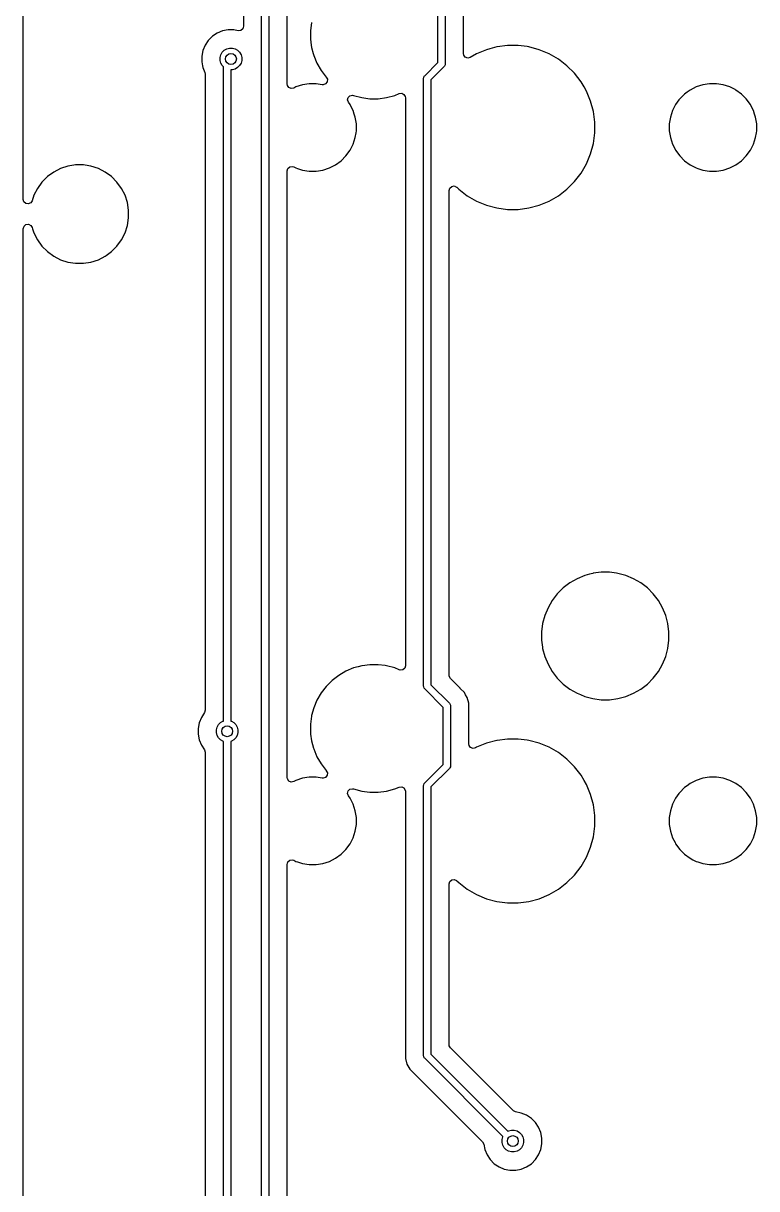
# Model space of a CAD drawing. Extents: x 101 to 185, y -154 to -35.
# Drawn here: x 100.85 to 121, y -95.83 to -63.82 of the extents above; entities that cross this region are included whole.
import ezdxf

# ---------------------------------------------------------------- set-up
doc = ezdxf.new("R2010")
doc.units = 0
doc.layers.add('BLACK', color=7, linetype='CONTINUOUS')

msp = doc.modelspace()

# ---------------------------------------------------------------- linework, layer by layer
at = {"layer": 'BLACK', "linetype": 'CONTINUOUS'}
for p, q in [((100.8501, -68.653903), (100.8501, -37.993713)), ((107.399, -106.724), (107.399, -55.945372)), ((107.599, -55.964713), (107.599, -106.682578)), ((106.8985, -56.213411), (106.8985, -63.895749)), ((108.0995, -65.482219), (108.0995, -56.28724)), ((112.241, -64.892578), (112.241, -57.991121)), ((112.441, -57.9497), (112.441, -64.934)), ((112.9415, -64.645901), (112.9415, -61.480258)), ((106.476405, -63.99425), (106.32176, -64.025011)), ((106.476408, -63.99425), (106.476405, -63.99425)), ((106.634092, -63.99425), (106.476408, -63.99425)), ((106.634096, -63.99425), (106.634092, -63.99425)), ((106.750309, -64.017366), (106.634096, -63.99425)), ((106.756853, -64.018487), (106.750309, -64.017366)), ((106.826011, -64.008543), (106.756853, -64.018487)), ((106.878815, -63.962788), (106.826011, -64.008543)), ((106.8985, -63.895749), (106.878815, -63.962788)), ((108.769451, -63.79277), (108.7395, -64.020258)), ((108.7395, -64.020258), (108.7395, -64.249741)), ((105.93346, -64.284461), (105.845859, -64.415564)), ((105.933463, -64.284457), (105.93346, -64.284461)), ((106.044957, -64.172963), (105.933463, -64.284457)), ((106.044961, -64.17296), (106.044957, -64.172963)), ((106.176064, -64.085359), (106.044961, -64.17296)), ((106.176077, -64.085352), (106.176064, -64.085359)), ((106.321748, -64.025014), (106.176077, -64.085352)), ((106.32176, -64.025011), (106.321748, -64.025014)), ((108.7395, -64.249741), (108.761294, -64.415272)), ((105.785511, -64.56126), (105.75475, -64.715903)), ((105.785514, -64.561248), (105.785511, -64.56126)), ((105.845852, -64.415577), (105.785514, -64.561248)), ((105.845859, -64.415564), (105.845852, -64.415577)), ((106.278086, -64.679945), (106.317244, -64.612122)), ((106.317244, -64.612122), (106.372622, -64.556744)), ((106.372622, -64.556744), (106.440445, -64.517586)), ((106.440445, -64.517586), (106.516092, -64.497317)), ((106.516092, -64.497317), (106.594408, -64.497317)), ((106.594408, -64.497317), (106.670055, -64.517586)), ((106.670055, -64.517586), (106.737878, -64.556744)), ((106.737878, -64.556744), (106.793256, -64.612122)), ((106.793256, -64.612122), (106.832414, -64.679945)), ((108.761294, -64.415272), (108.769452, -64.477238)), ((108.769452, -64.477238), (108.814637, -64.645874)), ((108.814637, -64.645874), (108.828842, -64.698887)), ((112.950382, -64.691987), (112.9415, -64.645901)), ((113.302482, -64.652262), (113.127499, -64.753288)), ((113.302499, -64.652254), (113.302482, -64.652262)), ((113.575038, -64.539364), (113.302499, -64.652254)), ((113.575048, -64.539361), (113.575038, -64.539364)), ((113.669048, -64.514174), (113.575048, -64.539361)), ((113.860007, -64.463007), (113.669048, -64.514174)), ((113.874085, -64.461153), (113.860007, -64.463007)), ((114.152486, -64.4245), (113.874085, -64.461153)), ((114.152494, -64.4245), (114.152486, -64.4245)), ((114.447506, -64.4245), (114.152494, -64.4245)), ((114.447513, -64.4245), (114.447506, -64.4245)), ((114.691113, -64.456571), (114.447513, -64.4245)), ((114.739993, -64.463007), (114.691113, -64.456571)), ((115.024952, -64.539361), (114.739993, -64.463007)), ((115.024954, -64.539362), (115.024952, -64.539361)), ((115.024961, -64.539364), (115.024954, -64.539362)), ((115.2975, -64.652254), (115.024961, -64.539364)), ((115.29751, -64.652258), (115.2975, -64.652254)), ((115.552993, -64.799761), (115.29751, -64.652258)), ((105.75475, -64.715903), (105.75475, -64.873596)), ((105.75475, -64.873596), (105.775788, -64.979358)), ((105.775788, -64.979358), (105.785513, -65.028247)), ((106.257817, -64.755592), (106.278086, -64.679945)), ((106.257817, -64.833908), (106.257817, -64.755592)), ((106.278086, -64.909555), (106.257817, -64.833908)), ((106.317244, -64.977378), (106.278086, -64.909555)), ((106.3514, -65.011534), (106.317244, -64.977378)), ((106.793256, -64.977378), (106.737878, -65.032756)), ((106.832414, -64.909555), (106.793256, -64.977378)), ((106.832414, -64.679945), (106.852683, -64.755592)), ((106.852683, -64.833908), (106.832414, -64.909555)), ((106.852683, -64.755592), (106.852683, -64.833908)), ((108.828842, -64.698887), (108.91665, -64.910876)), ((108.91665, -64.910876), (108.916657, -64.91089)), ((108.916657, -64.91089), (109.031392, -65.109617)), ((111.878289, -65.255289), (112.241, -64.892578)), ((112.439079, -64.953509), (112.424147, -64.989557)), ((112.441, -64.934), (112.439079, -64.953509)), ((112.993572, -64.746908), (112.950382, -64.691987)), ((113.059599, -64.769761), (112.993572, -64.746908)), ((113.127499, -64.753288), (113.059599, -64.769761)), ((115.78704, -64.979352), (115.552993, -64.799761)), ((115.787047, -64.979358), (115.78704, -64.979352)), ((115.995641, -65.187952), (115.787047, -64.979358)), ((105.785513, -65.028247), (105.841461, -65.163319)), ((105.841461, -65.163319), (105.8509, -65.21077)), ((105.8509, -65.21077), (105.8509, -82.681434)), ((106.3514, -82.980069), (106.3514, -65.011534)), ((106.594408, -65.092183), (106.5514, -65.092183)), ((106.5514, -65.092183), (106.5514, -82.980069)), ((106.670055, -65.071914), (106.594408, -65.092183)), ((106.737878, -65.032756), (106.670055, -65.071914)), ((109.031392, -65.109617), (109.171081, -65.291661)), ((109.171081, -65.291661), (109.173765, -65.294722)), ((109.173765, -65.294722), (109.172909, -65.295472)), ((109.172909, -65.295472), (109.204011, -65.35243)), ((111.850921, -65.306491), (111.865853, -65.270443)), ((111.865853, -65.270443), (111.878289, -65.255289)), ((112.411711, -65.00471), (112.049, -65.367421)), ((112.424147, -64.989557), (112.411711, -65.00471)), ((115.995647, -65.187959), (115.995641, -65.187952)), ((116.175238, -65.422006), (115.995647, -65.187959)), ((108.106128, -65.522216), (108.0995, -65.482219)), ((108.146384, -65.579323), (108.106128, -65.522216)), ((108.211124, -65.6056), (108.146384, -65.579323)), ((108.279794, -65.592704), (108.211124, -65.6056)), ((108.33916, -65.562455), (108.279794, -65.592704)), ((108.518881, -65.504059), (108.33916, -65.562455)), ((108.705514, -65.4745), (108.518881, -65.504059)), ((108.705519, -65.4745), (108.705514, -65.4745)), ((108.894481, -65.4745), (108.705519, -65.4745)), ((108.894486, -65.4745), (108.894481, -65.4745)), ((109.063447, -65.501261), (108.894486, -65.4745)), ((109.091691, -65.502472), (109.063447, -65.501261)), ((109.157155, -65.478055), (109.091691, -65.502472)), ((109.199027, -65.422122), (109.157155, -65.478055)), ((109.204011, -65.35243), (109.199027, -65.422122)), ((111.849, -65.326), (111.850921, -65.306491)), ((111.849, -82.026291), (111.849, -65.326)), ((112.049, -65.367421), (112.049, -81.984869)), ((116.256325, -65.562454), (116.175238, -65.422006)), ((116.322743, -65.677493), (116.256325, -65.562454)), ((119.339163, -65.562454), (119.1708, -65.64824)), ((119.518881, -65.504059), (119.339163, -65.562454)), ((119.705514, -65.4745), (119.518881, -65.504059)), ((119.705519, -65.4745), (119.705514, -65.4745)), ((119.894481, -65.4745), (119.705519, -65.4745)), ((119.894486, -65.4745), (119.894481, -65.4745)), ((120.081118, -65.504059), (119.894486, -65.4745)), ((120.260836, -65.562454), (120.081118, -65.504059)), ((120.407663, -65.637267), (120.260836, -65.562454)), ((109.759418, -65.919625), (109.775243, -65.851571)), ((109.782897, -65.985429), (109.759418, -65.919625)), ((109.775243, -65.851571), (109.825349, -65.802876)), ((109.825349, -65.802876), (109.893827, -65.789)), ((109.893827, -65.789), (109.923083, -65.795128)), ((109.923083, -65.795128), (109.926089, -65.796148)), ((109.926089, -65.796148), (109.926113, -65.796158)), ((109.926113, -65.796158), (110.147762, -65.855548)), ((110.147762, -65.855548), (110.375266, -65.8855)), ((110.375266, -65.8855), (110.375273, -65.8855)), ((110.375273, -65.8855), (110.604727, -65.8855)), ((110.604727, -65.8855), (110.604734, -65.8855)), ((110.604734, -65.8855), (110.832238, -65.855548)), ((110.832238, -65.855548), (111.053887, -65.796158)), ((111.053887, -65.796158), (111.177047, -65.745142)), ((111.177047, -65.745142), (111.246517, -65.737674)), ((111.246517, -65.737674), (111.308996, -65.768949)), ((111.308996, -65.768949), (111.344648, -65.829038)), ((111.344648, -65.829038), (111.3485, -65.859704)), ((111.3485, -65.859704), (111.3485, -81.460295)), ((116.435639, -65.950048), (116.322743, -65.677493)), ((118.864913, -65.919625), (118.77324, -66.0458)), ((118.88431, -65.892927), (118.864913, -65.919625)), ((118.884312, -65.892925), (118.88431, -65.892927)), ((119.017924, -65.759312), (118.884312, -65.892924)), ((118.884312, -65.892924), (118.884312, -65.892925)), ((119.017925, -65.759312), (119.017924, -65.759312)), ((119.017927, -65.75931), (119.017925, -65.759312)), ((119.088078, -65.708342), (119.017927, -65.75931)), ((119.1708, -65.64824), (119.088078, -65.708342)), ((120.429199, -65.64824), (120.407663, -65.637267)), ((120.582073, -65.75931), (120.429199, -65.64824)), ((120.71569, -65.892927), (120.582073, -65.75931)), ((120.82676, -66.045801), (120.71569, -65.892927)), ((109.82676, -66.045801), (109.782897, -65.985429)), ((109.86729, -66.125347), (109.82676, -66.045801)), ((109.912545, -66.214163), (109.86729, -66.125347)), ((109.912545, -66.214165), (109.912545, -66.214163)), ((109.912547, -66.214168), (109.912545, -66.214165)), ((109.943846, -66.310497), (109.912547, -66.214168)), ((116.511993, -66.235007), (116.435639, -65.950048)), ((116.5505, -66.527494), (116.511993, -66.235007)), ((118.687454, -66.214163), (118.629059, -66.393881)), ((118.77324, -66.0458), (118.687454, -66.214163)), ((120.86729, -66.125347), (120.82676, -66.045801)), ((120.912545, -66.214163), (120.86729, -66.125347)), ((120.912545, -66.214165), (120.912545, -66.214163)), ((120.912547, -66.214168), (120.912545, -66.214165)), ((120.943846, -66.310497), (120.912547, -66.214168)), ((109.97094, -66.393881), (109.943846, -66.310497)), ((110.0005, -66.580513), (109.97094, -66.393881)), ((110.0005, -66.769486), (110.0005, -66.580513)), ((116.5505, -66.580513), (116.5505, -66.527494)), ((116.5505, -66.822506), (116.5505, -66.580513)), ((118.629059, -66.393881), (118.5995, -66.580513)), ((118.5995, -66.580513), (118.5995, -66.769486)), ((120.97094, -66.393881), (120.943846, -66.310497)), ((121.0005, -66.580513), (120.97094, -66.393881)), ((121.0005, -66.769486), (121.0005, -66.580513)), ((109.97094, -66.956118), (109.992103, -66.822499)), ((109.992103, -66.822499), (110.0005, -66.769486)), ((116.511993, -67.114993), (116.5505, -66.822506)), ((118.5995, -66.769486), (118.629059, -66.956118)), ((120.97094, -66.956118), (120.992103, -66.822499)), ((120.992103, -66.822499), (121.0005, -66.769486)), ((109.82676, -67.304199), (109.912547, -67.135832)), ((109.912547, -67.135832), (109.97094, -66.956118)), ((116.435639, -67.399952), (116.511993, -67.114993)), ((118.629059, -66.956118), (118.687454, -67.135836)), ((118.687454, -67.135836), (118.75675, -67.271835)), ((120.82676, -67.304199), (120.912547, -67.135832)), ((120.912547, -67.135832), (120.97094, -66.956118)), ((109.582073, -67.59069), (109.71569, -67.457073)), ((109.71569, -67.457073), (109.82676, -67.304199)), ((116.322743, -67.672507), (116.435639, -67.399952)), ((118.75675, -67.271835), (118.77324, -67.304199)), ((118.77324, -67.304199), (118.88431, -67.457073)), ((118.88431, -67.457073), (119.017927, -67.59069)), ((120.582073, -67.59069), (120.71569, -67.457073)), ((120.71569, -67.457073), (120.82676, -67.304199)), ((101.875335, -67.804694), (101.685929, -67.901201)), ((102.07751, -67.739003), (101.875335, -67.804694)), ((102.238792, -67.713458), (102.07751, -67.739003)), ((102.287463, -67.70575), (102.238792, -67.713458)), ((102.500037, -67.70575), (102.287463, -67.70575)), ((102.548707, -67.713458), (102.500037, -67.70575)), ((102.70999, -67.739003), (102.548707, -67.713458)), ((102.709991, -67.739003), (102.70999, -67.739003)), ((102.709993, -67.739004), (102.709991, -67.739003)), ((102.912162, -67.804693), (102.709993, -67.739004)), ((102.912163, -67.804693), (102.912162, -67.804693)), ((102.912164, -67.804694), (102.912163, -67.804693)), ((103.10157, -67.901201), (102.912164, -67.804694)), ((108.0995, -67.86778), (108.119185, -67.800741)), ((108.119185, -67.800741), (108.171989, -67.754986)), ((108.171989, -67.754986), (108.241147, -67.745042)), ((108.241147, -67.745042), (108.279795, -67.757295)), ((108.279795, -67.757295), (108.339163, -67.787545)), ((108.339163, -67.787545), (108.339165, -67.787545)), ((108.339165, -67.787545), (108.339168, -67.787547)), ((108.339168, -67.787547), (108.379775, -67.800741)), ((108.379775, -67.800741), (108.518881, -67.84594)), ((108.518881, -67.84594), (108.705514, -67.8755)), ((108.894486, -67.8755), (109.081118, -67.84594)), ((109.081118, -67.84594), (109.260832, -67.787547)), ((109.260832, -67.787547), (109.429199, -67.70176)), ((109.429199, -67.70176), (109.582073, -67.59069)), ((116.175238, -67.927994), (116.322743, -67.672507)), ((119.017927, -67.59069), (119.170801, -67.70176)), ((119.170801, -67.70176), (119.243895, -67.739003)), ((119.243895, -67.739003), (119.339163, -67.787545)), ((119.339163, -67.787545), (119.339165, -67.787545)), ((119.339165, -67.787545), (119.339168, -67.787547)), ((119.339168, -67.787547), (119.379775, -67.800741)), ((119.379775, -67.800741), (119.518881, -67.84594)), ((119.518881, -67.84594), (119.705514, -67.8755)), ((119.894486, -67.8755), (120.081118, -67.84594)), ((120.081118, -67.84594), (120.260832, -67.787547)), ((120.260832, -67.787547), (120.429199, -67.70176)), ((120.429199, -67.70176), (120.582073, -67.59069)), ((101.36364, -68.176463), (101.238701, -68.348429)), ((101.513963, -68.02614), (101.36364, -68.176463)), ((101.685929, -67.901201), (101.513963, -68.02614)), ((103.273536, -68.02614), (103.10157, -67.901201)), ((103.423859, -68.176463), (103.273536, -68.02614)), ((103.548798, -68.348429), (103.423859, -68.176463)), ((108.0995, -84.532219), (108.0995, -67.86778)), ((108.705514, -67.8755), (108.705519, -67.8755)), ((108.705519, -67.8755), (108.894486, -67.8755)), ((115.787042, -68.370646), (115.995646, -68.162042)), ((115.995646, -68.162042), (116.175238, -67.927994)), ((119.705514, -67.8755), (119.705519, -67.8755)), ((119.705519, -67.8755), (119.894486, -67.8755)), ((101.238701, -68.348429), (101.142194, -68.537835)), ((103.548799, -68.348431), (103.548798, -68.348429)), ((103.548801, -68.348434), (103.548799, -68.348431)), ((103.645307, -68.537838), (103.548801, -68.348434)), ((112.5495, -68.406551), (112.569185, -68.339512)), ((112.5495, -80.530258), (112.5495, -68.406551)), ((112.569185, -68.339512), (112.621989, -68.293757)), ((112.621989, -68.293757), (112.691147, -68.283813)), ((112.691147, -68.283813), (112.754703, -68.312838)), ((112.754703, -68.312838), (112.761181, -68.31887)), ((112.761181, -68.31887), (112.812952, -68.370641)), ((112.812952, -68.370641), (112.812959, -68.370647)), ((112.812959, -68.370647), (113.047006, -68.550238)), ((115.552994, -68.550238), (115.787042, -68.370646)), ((100.867913, -68.717936), (100.8501, -68.653903)), ((100.919388, -68.76518), (100.867913, -68.717936)), ((100.988235, -68.777095), (100.919388, -68.76518)), ((101.052593, -68.749897), (100.988235, -68.777095)), ((101.092031, -68.692221), (101.052593, -68.749897)), ((101.142194, -68.537835), (101.092031, -68.692221)), ((103.710996, -68.740007), (103.645307, -68.537838)), ((103.74425, -68.949963), (103.710996, -68.740007)), ((113.047006, -68.550238), (113.302489, -68.697741)), ((113.302489, -68.697741), (113.30249, -68.697741)), ((113.30249, -68.697741), (113.302493, -68.697743)), ((113.302493, -68.697743), (113.575048, -68.810639)), ((113.575048, -68.810639), (113.860007, -68.886993)), ((114.739993, -68.886993), (115.024952, -68.810639)), ((115.024952, -68.810639), (115.297507, -68.697743)), ((115.297507, -68.697743), (115.552994, -68.550238)), ((103.74425, -69.162537), (103.74425, -68.949963)), ((113.860007, -68.886993), (114.152494, -68.9255)), ((114.152494, -68.9255), (114.152501, -68.9255)), ((114.152501, -68.9255), (114.447499, -68.9255)), ((114.447499, -68.9255), (114.447506, -68.9255)), ((114.447506, -68.9255), (114.739993, -68.886993)), ((100.8501, -69.458596), (100.869785, -69.391557)), ((100.8501, -83.182353), (100.8501, -69.458596)), ((100.869785, -69.391557), (100.922589, -69.345802)), ((100.922589, -69.345802), (100.991747, -69.335858)), ((100.991747, -69.335858), (101.055303, -69.364883)), ((101.055303, -69.364883), (101.092029, -69.420276)), ((101.092029, -69.420276), (101.104481, -69.458596)), ((101.104481, -69.458596), (101.142194, -69.574664)), ((103.645307, -69.574662), (103.710996, -69.372493)), ((103.710996, -69.372493), (103.74425, -69.162537)), ((101.142194, -69.574664), (101.238701, -69.76407)), ((101.238701, -69.76407), (101.36364, -69.936036)), ((103.423859, -69.936036), (103.548798, -69.76407)), ((103.548797, -69.76407), (103.548801, -69.764066)), ((103.548798, -69.76407), (103.548797, -69.76407)), ((103.548801, -69.764066), (103.645307, -69.574662)), ((101.36364, -69.936036), (101.513963, -70.086359)), ((101.513963, -70.086359), (101.685929, -70.211298)), ((103.123539, -70.195336), (103.273536, -70.086359)), ((103.273536, -70.086359), (103.273538, -70.086356)), ((103.273538, -70.086356), (103.273542, -70.086354)), ((103.273542, -70.086354), (103.423854, -69.936042)), ((103.423854, -69.936042), (103.423856, -69.936038)), ((103.423856, -69.936038), (103.423859, -69.936036)), ((101.685929, -70.211298), (101.685931, -70.211299)), ((101.685931, -70.211299), (101.685934, -70.211301)), ((101.685934, -70.211301), (101.875338, -70.307807)), ((101.875338, -70.307807), (102.077507, -70.373496)), ((102.077507, -70.373496), (102.287463, -70.40675)), ((102.287463, -70.40675), (102.287464, -70.40675)), ((102.287464, -70.40675), (102.500036, -70.40675)), ((102.500036, -70.40675), (102.500037, -70.40675)), ((102.500037, -70.40675), (102.709993, -70.373496)), ((102.709993, -70.373496), (102.912162, -70.307807)), ((102.912162, -70.307807), (103.101566, -70.211301)), ((103.101566, -70.211301), (103.123539, -70.195336)), ((116.276112, -78.983842), (116.064123, -79.07165)), ((116.404076, -78.949554), (116.276112, -78.983842)), ((116.497762, -78.924452), (116.404076, -78.949554)), ((116.508715, -78.923009), (116.497762, -78.924452)), ((116.725258, -78.8945), (116.508715, -78.923009)), ((116.725266, -78.8945), (116.725258, -78.8945)), ((116.954734, -78.8945), (116.725266, -78.8945)), ((116.954741, -78.8945), (116.954734, -78.8945)), ((117.144215, -78.919446), (116.954741, -78.8945)), ((117.182238, -78.924452), (117.144215, -78.919446)), ((117.403887, -78.983842), (117.182238, -78.924452)), ((117.615876, -79.07165), (117.403887, -78.983842)), ((115.683338, -79.326081), (115.521081, -79.488338)), ((115.865382, -79.186392), (115.683338, -79.326081)), ((116.064109, -79.071657), (115.865382, -79.186392)), ((116.064123, -79.07165), (116.064109, -79.071657)), ((117.61589, -79.071657), (117.615876, -79.07165)), ((117.814617, -79.186392), (117.61589, -79.071657)), ((117.996661, -79.326081), (117.814617, -79.186392)), ((117.99667, -79.326089), (117.996661, -79.326081)), ((118.158911, -79.48833), (117.99667, -79.326089)), ((115.381392, -79.670382), (115.266657, -79.869109)), ((115.521081, -79.488338), (115.381392, -79.670382)), ((118.158918, -79.488338), (118.158911, -79.48833)), ((118.298607, -79.670382), (118.158918, -79.488338)), ((118.298608, -79.670385), (118.298607, -79.670382)), ((118.298611, -79.670388), (118.298608, -79.670385)), ((118.413344, -79.869112), (118.298611, -79.670388)), ((115.26665, -79.869123), (115.178842, -80.081112)), ((115.266657, -79.869109), (115.26665, -79.869123)), ((118.501158, -80.081113), (118.413344, -79.869112)), ((115.119451, -80.30277), (115.0895, -80.530258)), ((115.119453, -80.302759), (115.119451, -80.30277)), ((115.178842, -80.081112), (115.119453, -80.302759)), ((118.560548, -80.302762), (118.501158, -80.081113)), ((118.5905, -80.530266), (118.560548, -80.302762)), ((112.5495, -81.726194), (112.5495, -80.530258)), ((115.0895, -80.530258), (115.0895, -80.759741)), ((118.5905, -80.759734), (118.5905, -80.530266)), ((115.0895, -80.759741), (115.114446, -80.949215)), ((115.114446, -80.949215), (115.119452, -80.987238)), ((115.119452, -80.987238), (115.119453, -80.98724)), ((115.119453, -80.98724), (115.178842, -81.208887)), ((118.501158, -81.208887), (118.560548, -80.987238)), ((118.560548, -80.987238), (118.5905, -80.759734)), ((115.178842, -81.208887), (115.26665, -81.420876)), ((118.413344, -81.420888), (118.501158, -81.208887)), ((109.714109, -81.611657), (109.515382, -81.726392)), ((109.714123, -81.61165), (109.714109, -81.611657)), ((109.926112, -81.523842), (109.714123, -81.61165)), ((110.054076, -81.489554), (109.926112, -81.523842)), ((110.147762, -81.464452), (110.054076, -81.489554)), ((110.158715, -81.463009), (110.147762, -81.464452)), ((110.375258, -81.4345), (110.158715, -81.463009)), ((110.375266, -81.4345), (110.375258, -81.4345)), ((110.604734, -81.4345), (110.375266, -81.4345)), ((110.604741, -81.4345), (110.604734, -81.4345)), ((110.794215, -81.459446), (110.604741, -81.4345)), ((110.832238, -81.464452), (110.794215, -81.459446)), ((111.053887, -81.523842), (110.832238, -81.464452)), ((111.177048, -81.574856), (111.053887, -81.523842)), ((111.206853, -81.583033), (111.177048, -81.574856)), ((111.276011, -81.573089), (111.206853, -81.583033)), ((111.328815, -81.527334), (111.276011, -81.573089)), ((111.3485, -81.460295), (111.328815, -81.527334)), ((115.26665, -81.420876), (115.266657, -81.42089)), ((115.266657, -81.42089), (115.381392, -81.619617)), ((115.381392, -81.619617), (115.521081, -81.801661)), ((118.158919, -81.801661), (118.298611, -81.619612)), ((118.298611, -81.619612), (118.413344, -81.420888)), ((109.333338, -81.866081), (109.171081, -82.028338)), ((109.515382, -81.726392), (109.333338, -81.866081)), ((112.552334, -81.752552), (112.5495, -81.726194)), ((112.585819, -81.813875), (112.552334, -81.752552)), ((112.851966, -82.080022), (112.585819, -81.813875)), ((115.521081, -81.801661), (115.521089, -81.80167)), ((115.521089, -81.80167), (115.68333, -81.963911)), ((117.99667, -81.963911), (118.158911, -81.80167)), ((118.158911, -81.80167), (118.158914, -81.801665)), ((118.158914, -81.801665), (118.158919, -81.801661)), ((109.031392, -82.210382), (108.916657, -82.409109)), ((109.171081, -82.028338), (109.031392, -82.210382)), ((111.850921, -82.0458), (111.849, -82.026291)), ((111.865853, -82.081848), (111.850921, -82.0458)), ((111.878289, -82.097002), (111.865853, -82.081848)), ((112.387592, -82.606305), (111.878289, -82.097002)), ((112.049, -81.984869), (112.558303, -82.494172)), ((112.851977, -82.080032), (112.851966, -82.080022)), ((112.856307, -82.084362), (112.851977, -82.080032)), ((112.856308, -82.084363), (112.856307, -82.084362)), ((112.968112, -82.196167), (112.856308, -82.084363)), ((113.003854, -82.258075), (112.968112, -82.196167)), ((113.047169, -82.333098), (113.003854, -82.258075)), ((115.68333, -81.963911), (115.683338, -81.963918)), ((115.683338, -81.963918), (115.865382, -82.103607)), ((115.865382, -82.103607), (115.865385, -82.103608)), ((115.865385, -82.103608), (115.865388, -82.103611)), ((115.865388, -82.103611), (116.064112, -82.218344)), ((116.064112, -82.218344), (116.064117, -82.218346)), ((116.064117, -82.218346), (116.064123, -82.218349)), ((116.064123, -82.218349), (116.15548, -82.25619)), ((116.15548, -82.25619), (116.276113, -82.306158)), ((117.403887, -82.306158), (117.615888, -82.218344)), ((117.615888, -82.218344), (117.814612, -82.103611)), ((117.814612, -82.103611), (117.996661, -81.963919)), ((117.996661, -81.963919), (117.996665, -81.963914)), ((117.996665, -81.963914), (117.99667, -81.963911)), ((108.91665, -82.409123), (108.828842, -82.621112)), ((108.916657, -82.409109), (108.91665, -82.409123)), ((112.558303, -82.494172), (112.570739, -82.509326)), ((112.570739, -82.509326), (112.585671, -82.545374)), ((112.585671, -82.545374), (112.587592, -82.564883)), ((112.587592, -82.564883), (112.587592, -84.212592)), ((113.047169, -82.333099), (113.047169, -82.333098)), ((113.088092, -82.485826), (113.047169, -82.333099)), ((113.088092, -82.485828), (113.088092, -82.485826)), ((113.088092, -83.264903), (113.088092, -82.485828)), ((116.276113, -82.306158), (116.497762, -82.365548)), ((116.497762, -82.365548), (116.725266, -82.3955)), ((116.725266, -82.3955), (116.725273, -82.3955)), ((116.725273, -82.3955), (116.954727, -82.3955)), ((116.954727, -82.3955), (116.954734, -82.3955)), ((116.954734, -82.3955), (117.182238, -82.365548)), ((117.182238, -82.365548), (117.403887, -82.306158)), ((105.742002, -82.882027), (105.681664, -83.027698)), ((105.742009, -82.882014), (105.742002, -82.882027)), ((105.830002, -82.750325), (105.742009, -82.882014)), ((105.831215, -82.748473), (105.830002, -82.750325)), ((105.8509, -82.681434), (105.831215, -82.748473)), ((108.769451, -82.84277), (108.7395, -83.070258)), ((108.769453, -82.842759), (108.769451, -82.84277)), ((108.772598, -82.831023), (108.769453, -82.842759)), ((108.828842, -82.621113), (108.772598, -82.831023)), ((108.828842, -82.621112), (108.828842, -82.621113)), ((112.387592, -84.17117), (112.387592, -82.606305)), ((100.8501, -142.780513), (100.8501, -83.182353)), ((105.681661, -83.02771), (105.6509, -83.182353)), ((105.6509, -83.182353), (105.6509, -83.340046)), ((105.681664, -83.027698), (105.681661, -83.02771)), ((106.153967, -83.222042), (106.174236, -83.146395)), ((106.153967, -83.300358), (106.153967, -83.222042)), ((106.174236, -83.146395), (106.213394, -83.078572)), ((106.213394, -83.078572), (106.268772, -83.023194)), ((106.268772, -83.023194), (106.336595, -82.984036)), ((106.336595, -82.984036), (106.3514, -82.980069)), ((106.5514, -82.980069), (106.566205, -82.984036)), ((106.566205, -82.984036), (106.634028, -83.023194)), ((106.634028, -83.023194), (106.689406, -83.078572)), ((106.689406, -83.078572), (106.728564, -83.146395)), ((106.728564, -83.146395), (106.748833, -83.222042)), ((106.748833, -83.222042), (106.748833, -83.300358)), ((108.7395, -83.070258), (108.7395, -83.299741)), ((105.6509, -83.340046), (105.681661, -83.494689)), ((105.681661, -83.494689), (105.681664, -83.494701)), ((105.681664, -83.494701), (105.742002, -83.640372)), ((106.174236, -83.376005), (106.153967, -83.300358)), ((106.213394, -83.443828), (106.174236, -83.376005)), ((106.268772, -83.499206), (106.213394, -83.443828)), ((106.336595, -83.538364), (106.268772, -83.499206)), ((106.3514, -83.54233), (106.336595, -83.538364)), ((106.3514, -102.030069), (106.3514, -83.54233)), ((106.566205, -83.538364), (106.5514, -83.54233)), ((106.5514, -83.54233), (106.5514, -102.030069)), ((106.634028, -83.499206), (106.566205, -83.538364)), ((106.689406, -83.443828), (106.634028, -83.499206)), ((106.728564, -83.376005), (106.689406, -83.443828)), ((106.748833, -83.300358), (106.728564, -83.376005)), ((108.7395, -83.299741), (108.744807, -83.340046)), ((108.744807, -83.340046), (108.769452, -83.527238)), ((108.769452, -83.527238), (108.821885, -83.722922)), ((113.088092, -83.611267), (113.088092, -83.264903)), ((113.860007, -83.513007), (113.575048, -83.589361)), ((113.874085, -83.511153), (113.860007, -83.513007)), ((114.152486, -83.4745), (113.874085, -83.511153)), ((114.152494, -83.4745), (114.152486, -83.4745)), ((114.447506, -83.4745), (114.152494, -83.4745)), ((114.447513, -83.4745), (114.447506, -83.4745)), ((114.691113, -83.506571), (114.447513, -83.4745)), ((114.739993, -83.513007), (114.691113, -83.506571)), ((115.024952, -83.589361), (114.739993, -83.513007)), ((105.742002, -83.640372), (105.742009, -83.640385)), ((105.742009, -83.640385), (105.830002, -83.772074)), ((105.830002, -83.772074), (105.85088, -83.838751)), ((105.85088, -83.838751), (105.8509, -83.840965)), ((105.8509, -83.840965), (105.8509, -101.731434)), ((108.821885, -83.722922), (108.828842, -83.748887)), ((108.828842, -83.748887), (108.91665, -83.960876)), ((113.096974, -83.657352), (113.088092, -83.611267)), ((113.140164, -83.712274), (113.096974, -83.657352)), ((113.206191, -83.735127), (113.140164, -83.712274)), ((113.274091, -83.718655), (113.206191, -83.735127)), ((113.302494, -83.702256), (113.274091, -83.718655)), ((113.302499, -83.702254), (113.302494, -83.702256)), ((113.575038, -83.589364), (113.302499, -83.702254)), ((113.575048, -83.589361), (113.575038, -83.589364)), ((115.024954, -83.589362), (115.024952, -83.589361)), ((115.024961, -83.589364), (115.024954, -83.589362)), ((115.2975, -83.702254), (115.024961, -83.589364)), ((115.29751, -83.702258), (115.2975, -83.702254)), ((115.552993, -83.849761), (115.29751, -83.702258)), ((115.78704, -84.029352), (115.552993, -83.849761)), ((108.91665, -83.960876), (108.916657, -83.96089)), ((108.916657, -83.96089), (109.031392, -84.159617)), ((109.031392, -84.159617), (109.171081, -84.341661)), ((111.878289, -84.680473), (112.387592, -84.17117)), ((115.787047, -84.029358), (115.78704, -84.029352)), ((115.995641, -84.237952), (115.787047, -84.029358)), ((109.199027, -84.472122), (109.157155, -84.528055)), ((109.171081, -84.341661), (109.173765, -84.344722)), ((109.173765, -84.344722), (109.172909, -84.345472)), ((109.172909, -84.345472), (109.204011, -84.40243)), ((109.204011, -84.40243), (109.199027, -84.472122)), ((112.558303, -84.283303), (112.049, -84.792606)), ((112.570739, -84.268149), (112.558303, -84.283303)), ((112.583247, -84.237952), (112.570739, -84.268149)), ((112.585671, -84.232101), (112.583247, -84.237952)), ((112.587592, -84.212592), (112.585671, -84.232101)), ((115.995647, -84.237959), (115.995641, -84.237952)), ((116.175238, -84.472006), (115.995647, -84.237959)), ((116.256325, -84.612454), (116.175238, -84.472006)), ((108.106128, -84.572216), (108.0995, -84.532219)), ((108.146384, -84.629323), (108.106128, -84.572216)), ((108.211124, -84.6556), (108.146384, -84.629323)), ((108.279794, -84.642704), (108.211124, -84.6556)), ((108.33916, -84.612455), (108.279794, -84.642704)), ((108.518881, -84.554059), (108.33916, -84.612455)), ((108.705514, -84.5245), (108.518881, -84.554059)), ((108.705519, -84.5245), (108.705514, -84.5245)), ((108.894481, -84.5245), (108.705519, -84.5245)), ((108.894486, -84.5245), (108.894481, -84.5245)), ((109.063447, -84.551261), (108.894486, -84.5245)), ((109.091691, -84.552472), (109.063447, -84.551261)), ((109.157155, -84.528055), (109.091691, -84.552472)), ((111.053887, -84.846158), (111.177047, -84.795142)), ((111.177047, -84.795142), (111.246517, -84.787674)), ((111.246517, -84.787674), (111.308996, -84.818949)), ((111.308996, -84.818949), (111.344648, -84.879038)), ((111.849, -84.751184), (111.850921, -84.731675)), ((111.849, -92.174), (111.849, -84.751184)), ((111.850921, -84.731675), (111.865853, -84.695627)), ((111.865853, -84.695627), (111.878289, -84.680473)), ((112.049, -84.792606), (112.049, -92.132578)), ((116.322743, -84.727493), (116.256325, -84.612454)), ((116.435639, -85.000048), (116.322743, -84.727493)), ((119.017924, -84.809312), (118.884312, -84.942924)), ((119.017925, -84.809312), (119.017924, -84.809312)), ((119.017927, -84.80931), (119.017925, -84.809312)), ((119.088078, -84.758342), (119.017927, -84.80931)), ((119.1708, -84.69824), (119.088078, -84.758342)), ((119.339163, -84.612454), (119.1708, -84.69824)), ((119.518881, -84.554059), (119.339163, -84.612454)), ((119.705514, -84.5245), (119.518881, -84.554059)), ((119.705519, -84.5245), (119.705514, -84.5245)), ((119.894481, -84.5245), (119.705519, -84.5245)), ((119.894486, -84.5245), (119.894481, -84.5245)), ((120.081118, -84.554059), (119.894486, -84.5245)), ((120.260836, -84.612454), (120.081118, -84.554059)), ((120.429199, -84.69824), (120.260836, -84.612454)), ((120.582073, -84.80931), (120.429199, -84.69824)), ((120.71569, -84.942927), (120.582073, -84.80931)), ((109.759418, -84.969625), (109.775243, -84.901571)), ((109.782897, -85.035429), (109.759418, -84.969625)), ((109.775243, -84.901571), (109.825349, -84.852876)), ((109.82676, -85.095801), (109.782897, -85.035429)), ((109.825349, -84.852876), (109.893827, -84.839)), ((109.86729, -85.175347), (109.82676, -85.095801)), ((109.893827, -84.839), (109.923083, -84.845128)), ((109.923083, -84.845128), (109.926089, -84.846148)), ((109.926089, -84.846148), (109.926113, -84.846158)), ((109.926113, -84.846158), (110.147762, -84.905548)), ((110.147762, -84.905548), (110.375266, -84.9355)), ((110.375266, -84.9355), (110.375273, -84.9355)), ((110.375273, -84.9355), (110.604727, -84.9355)), ((110.604727, -84.9355), (110.604734, -84.9355)), ((110.604734, -84.9355), (110.832238, -84.905548)), ((110.832238, -84.905548), (111.053887, -84.846158)), ((111.344648, -84.879038), (111.3485, -84.909704)), ((111.3485, -84.909704), (111.3485, -92.08733)), ((116.511993, -85.285007), (116.435639, -85.000048)), ((118.77324, -85.0958), (118.687454, -85.264163)), ((118.864913, -84.969625), (118.77324, -85.0958)), ((118.88431, -84.942927), (118.864913, -84.969625)), ((118.884312, -84.942925), (118.88431, -84.942927)), ((118.884312, -84.942924), (118.884312, -84.942925)), ((120.82676, -85.095801), (120.71569, -84.942927)), ((120.86729, -85.175347), (120.82676, -85.095801)), ((109.912545, -85.264163), (109.86729, -85.175347)), ((109.912545, -85.264165), (109.912545, -85.264163)), ((109.912547, -85.264168), (109.912545, -85.264165)), ((109.943846, -85.360497), (109.912547, -85.264168)), ((109.97094, -85.443881), (109.943846, -85.360497)), ((110.0005, -85.630513), (109.97094, -85.443881)), ((116.5505, -85.577494), (116.511993, -85.285007)), ((118.629059, -85.443881), (118.5995, -85.630513)), ((118.687454, -85.264163), (118.629059, -85.443881)), ((120.912545, -85.264163), (120.86729, -85.175347)), ((120.912545, -85.264165), (120.912545, -85.264163)), ((120.912547, -85.264168), (120.912545, -85.264165)), ((120.943846, -85.360497), (120.912547, -85.264168)), ((120.97094, -85.443881), (120.943846, -85.360497)), ((121.0005, -85.630513), (120.97094, -85.443881)), ((110.0005, -85.819486), (110.0005, -85.630513)), ((116.5505, -85.630513), (116.5505, -85.577494)), ((116.5505, -85.872506), (116.5505, -85.630513)), ((118.5995, -85.630513), (118.5995, -85.819486)), ((121.0005, -85.819486), (121.0005, -85.630513)), ((109.912547, -86.185832), (109.97094, -86.006118)), ((109.97094, -86.006118), (109.992103, -85.872499)), ((109.992103, -85.872499), (110.0005, -85.819486)), ((116.511993, -86.164993), (116.5505, -85.872506)), ((118.5995, -85.819486), (118.629059, -86.006118)), ((118.629059, -86.006118), (118.687454, -86.185836)), ((120.912547, -86.185832), (120.97094, -86.006118)), ((120.97094, -86.006118), (120.992103, -85.872499)), ((120.992103, -85.872499), (121.0005, -85.819486)), ((109.71569, -86.507073), (109.82676, -86.354199)), ((109.82676, -86.354199), (109.912547, -86.185832)), ((116.435639, -86.449952), (116.511993, -86.164993)), ((118.687454, -86.185836), (118.75675, -86.321835)), ((118.75675, -86.321835), (118.77324, -86.354199)), ((118.77324, -86.354199), (118.88431, -86.507073)), ((120.71569, -86.507073), (120.82676, -86.354199)), ((120.82676, -86.354199), (120.912547, -86.185832)), ((109.260832, -86.837547), (109.429199, -86.75176)), ((109.429199, -86.75176), (109.582073, -86.64069)), ((109.582073, -86.64069), (109.71569, -86.507073)), ((116.175238, -86.977994), (116.322743, -86.722507)), ((116.322743, -86.722507), (116.435639, -86.449952)), ((118.88431, -86.507073), (119.017927, -86.64069)), ((119.017927, -86.64069), (119.170801, -86.75176)), ((119.170801, -86.75176), (119.250347, -86.79229)), ((120.260832, -86.837547), (120.429199, -86.75176)), ((120.429199, -86.75176), (120.582073, -86.64069)), ((120.582073, -86.64069), (120.71569, -86.507073)), ((108.0995, -86.91778), (108.119185, -86.850741)), ((108.0995, -99.580258), (108.0995, -86.91778)), ((108.119185, -86.850741), (108.171989, -86.804986)), ((108.171989, -86.804986), (108.241147, -86.795042)), ((108.241147, -86.795042), (108.279795, -86.807295)), ((108.279795, -86.807295), (108.339163, -86.837545)), ((108.339163, -86.837545), (108.339165, -86.837545)), ((108.339165, -86.837545), (108.339168, -86.837547)), ((108.339168, -86.837547), (108.379775, -86.850741)), ((108.379775, -86.850741), (108.518881, -86.89594)), ((108.518881, -86.89594), (108.705514, -86.9255)), ((108.705514, -86.9255), (108.705519, -86.9255)), ((108.705519, -86.9255), (108.894486, -86.9255)), ((108.894486, -86.9255), (109.081118, -86.89594)), ((109.081118, -86.89594), (109.260832, -86.837547)), ((115.995646, -87.212042), (116.175238, -86.977994)), ((119.250347, -86.79229), (119.339163, -86.837545)), ((119.339163, -86.837545), (119.339165, -86.837545)), ((119.339165, -86.837545), (119.339168, -86.837547)), ((119.339168, -86.837547), (119.379775, -86.850741)), ((119.379775, -86.850741), (119.518881, -86.89594)), ((119.518881, -86.89594), (119.705514, -86.9255)), ((119.705514, -86.9255), (119.705519, -86.9255)), ((119.705519, -86.9255), (119.894486, -86.9255)), ((119.894486, -86.9255), (120.081118, -86.89594)), ((120.081118, -86.89594), (120.260832, -86.837547)), ((112.5495, -87.456551), (112.569185, -87.389512)), ((112.569185, -87.389512), (112.621989, -87.343757)), ((112.621989, -87.343757), (112.691147, -87.333813)), ((112.691147, -87.333813), (112.754703, -87.362838)), ((112.754703, -87.362838), (112.761181, -87.36887)), ((112.761181, -87.36887), (112.812952, -87.420641)), ((115.787042, -87.420646), (115.995646, -87.212042)), ((112.5495, -91.873902), (112.5495, -87.456551)), ((112.812952, -87.420641), (112.812959, -87.420647)), ((112.812959, -87.420647), (113.047006, -87.600238)), ((113.047006, -87.600238), (113.302489, -87.747741)), ((115.297507, -87.747743), (115.552994, -87.600238)), ((115.552994, -87.600238), (115.787042, -87.420646)), ((113.302489, -87.747741), (113.30249, -87.747741)), ((113.30249, -87.747741), (113.302493, -87.747743)), ((113.302493, -87.747743), (113.575048, -87.860639)), ((113.575048, -87.860639), (113.860007, -87.936993)), ((113.860007, -87.936993), (114.152494, -87.9755)), ((114.152494, -87.9755), (114.152501, -87.9755)), ((114.152501, -87.9755), (114.447499, -87.9755)), ((114.447499, -87.9755), (114.447506, -87.9755)), ((114.447506, -87.9755), (114.739993, -87.936993)), ((114.739993, -87.936993), (115.024952, -87.860639)), ((115.024952, -87.860639), (115.297507, -87.747743)), ((111.3485, -92.08733), (111.348499, -92.087348)), ((111.348499, -92.087348), (111.348499, -92.253054)), ((111.850921, -92.193509), (111.849, -92.174)), ((111.865853, -92.229557), (111.850921, -92.193509)), ((112.049, -92.132578), (114.167958, -94.251537)), ((112.552334, -91.90026), (112.5495, -91.873902)), ((112.585819, -91.961583), (112.552334, -91.90026)), ((114.30714, -93.682904), (112.585819, -91.961583)), ((111.348499, -92.253054), (111.348498, -92.253054)), ((111.348498, -92.253054), (111.389423, -92.405785)), ((111.389423, -92.405785), (111.418358, -92.4559)), ((111.418358, -92.4559), (111.418359, -92.455904)), ((111.418359, -92.455904), (111.41836, -92.455904)), ((111.41836, -92.455904), (111.468479, -92.542714)), ((111.878289, -92.244711), (111.865853, -92.229557)), ((114.028212, -94.394633), (111.878289, -92.244711)), ((111.468479, -92.542714), (111.468481, -92.542717)), ((111.468481, -92.542717), (111.587349, -92.661585)), ((111.587349, -92.661585), (111.587355, -92.66159)), ((111.587355, -92.66159), (113.466977, -94.541212)), ((114.317855, -93.692445), (114.30714, -93.682904)), ((114.373307, -93.714853), (114.317855, -93.692445)), ((114.372868, -93.717061), (114.373307, -93.714853)), ((114.533489, -93.749011), (114.372868, -93.717061)), ((114.533501, -93.749014), (114.533489, -93.749011)), ((114.679172, -93.809352), (114.533501, -93.749014)), ((114.679185, -93.809359), (114.679172, -93.809352)), ((114.810288, -93.89696), (114.679185, -93.809359)), ((114.810292, -93.896963), (114.810288, -93.89696)), ((114.921786, -94.008457), (114.810292, -93.896963)), ((114.921789, -94.008461), (114.921786, -94.008457)), ((115.00939, -94.139564), (114.921789, -94.008461)), ((114.002567, -94.479592), (114.022836, -94.403945)), ((114.022836, -94.403945), (114.028212, -94.394633)), ((114.167958, -94.251537), (114.185195, -94.241586)), ((114.185195, -94.241586), (114.260842, -94.221317)), ((114.260842, -94.221317), (114.339158, -94.221317)), ((114.339158, -94.221317), (114.414805, -94.241586)), ((114.414805, -94.241586), (114.482628, -94.280744)), ((114.482628, -94.280744), (114.538006, -94.336122)), ((114.538006, -94.336122), (114.577164, -94.403945)), ((114.577164, -94.403945), (114.597433, -94.479592)), ((115.009397, -94.139577), (115.00939, -94.139564)), ((115.069735, -94.285248), (115.009397, -94.139577)), ((115.069737, -94.285253), (115.069735, -94.285248)), ((115.069738, -94.28526), (115.069737, -94.285253)), ((115.100499, -94.439903), (115.069738, -94.28526)), ((113.466977, -94.541212), (113.500462, -94.602535)), ((113.500462, -94.602535), (113.500913, -94.604701)), ((113.500913, -94.604701), (113.530261, -94.752241)), ((113.530261, -94.752241), (113.530264, -94.752251)), ((113.530264, -94.752251), (113.590602, -94.897922)), ((114.002567, -94.557908), (114.002567, -94.479592)), ((114.022836, -94.633555), (114.002567, -94.557908)), ((114.061994, -94.701378), (114.022836, -94.633555)), ((114.117372, -94.756756), (114.061994, -94.701378)), ((114.538006, -94.701378), (114.482628, -94.756756)), ((114.577164, -94.633555), (114.538006, -94.701378)), ((114.597433, -94.557908), (114.577164, -94.633555)), ((114.597433, -94.479592), (114.597433, -94.557908)), ((115.009394, -94.897929), (115.069737, -94.752247)), ((115.069737, -94.752247), (115.1005, -94.597592)), ((115.1005, -94.439905), (115.100499, -94.439903)), ((115.1005, -94.439908), (115.1005, -94.439905)), ((115.1005, -94.597592), (115.1005, -94.439908)), ((113.590602, -94.897922), (113.590609, -94.897935)), ((113.590609, -94.897935), (113.67821, -95.029038)), ((113.67821, -95.029038), (113.678213, -95.029042)), ((113.678213, -95.029042), (113.789707, -95.140536)), ((114.185195, -94.795914), (114.117372, -94.756756)), ((114.260842, -94.816183), (114.185195, -94.795914)), ((114.339158, -94.816183), (114.260842, -94.816183)), ((114.414805, -94.795914), (114.339158, -94.816183)), ((114.482628, -94.756756), (114.414805, -94.795914)), ((114.810289, -95.140539), (114.921789, -95.029039)), ((114.921789, -95.029039), (115.009394, -94.897929)), ((113.789707, -95.140536), (113.789711, -95.140539)), ((113.789711, -95.140539), (113.920814, -95.22814)), ((113.920814, -95.22814), (113.920827, -95.228147)), ((113.920827, -95.228147), (114.066498, -95.288485)), ((114.066498, -95.288485), (114.066503, -95.288487)), ((114.066503, -95.288487), (114.221153, -95.319249)), ((114.221153, -95.319249), (114.221156, -95.31925)), ((114.221156, -95.31925), (114.221158, -95.31925)), ((114.221158, -95.31925), (114.378844, -95.31925)), ((114.378844, -95.31925), (114.378845, -95.319249)), ((114.378845, -95.319249), (114.533497, -95.288487)), ((114.533497, -95.288487), (114.679179, -95.228144)), ((114.679179, -95.228144), (114.810289, -95.140539))]:
    msp.add_line(p, q, dxfattribs=at)
at = {"layer": 'BLACK'}
for centre in [(106.55525, -64.79475), (106.4514, -83.2612), (114.3, -94.51875)]:
    msp.add_circle(centre, 0.15, dxfattribs=at)

doc.saveas('drawing.dxf')
